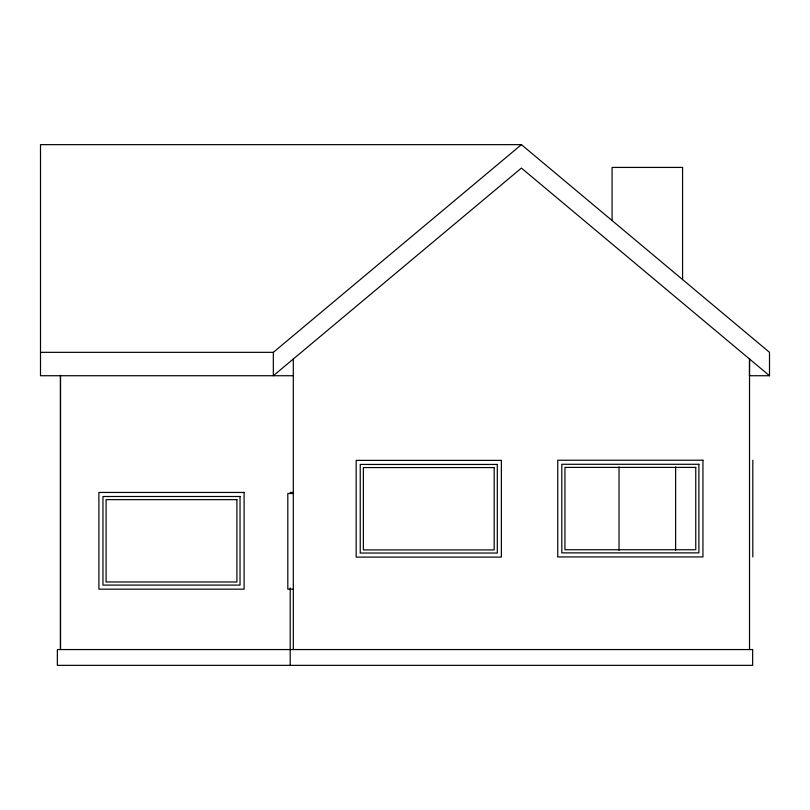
<?xml version="1.0" encoding="UTF-8"?>
<svg xmlns="http://www.w3.org/2000/svg" width="810" height="810" viewBox="0 0 810 810"><rect width="100%" height="100%" fill="white"/><g stroke="black" fill="none" stroke-linecap="round" stroke-linejoin="round"><path stroke-width="1.21" d="M60.477 375.263L60.477 649.559L60.477 375.729M40.5 352.34L273.334 352.34L521.417 144.646L769.5 352.34L769.5 375.729L749.463 375.729L749.523 359.002L749.523 649.559M521.417 144.646L40.5 144.646L40.5 375.729L293.311 375.729M290.193 492.45L293.311 492.45M293.311 493.503L287.813 493.503L287.813 589.174L293.311 589.174M769.5 375.729L521.417 168.085L273.334 375.729L273.334 352.34M752.814 460.222L752.814 556.936M682.577 279.561L682.577 167.427L612.077 167.427L612.077 220.543M675.621 466.904L675.621 550.294M619.032 466.904L619.032 550.294M293.311 359.012L293.311 649.559M290.193 587.979L290.193 665.354M702.948 460.222L557.746 460.222L557.746 556.936L702.948 556.936L702.948 460.222M501.37 460.384L356.177 460.384L356.177 557.108L501.37 557.108L501.37 460.384M698.888 464.282L561.806 464.282L561.806 552.876L698.888 552.876L698.888 464.282M497.31 464.444L360.237 464.444L360.237 553.038L497.31 553.038L497.31 464.444M695.76 467.41L564.934 467.41L564.934 549.747L695.76 549.747L695.76 467.41M494.181 467.572L363.366 467.572L363.366 549.919L494.181 549.919L494.181 467.572M244.104 492.45L98.901 492.45L98.901 589.174L244.104 589.174L244.104 492.45M240.033 496.51L102.961 496.51L102.961 585.103L240.033 585.103L240.033 496.51M236.915 499.638L106.09 499.638L106.09 581.985L236.915 581.985L236.915 499.638M752.642 649.559L57.358 649.559L57.358 665.354L752.642 665.354L752.642 649.559"/></g></svg>
